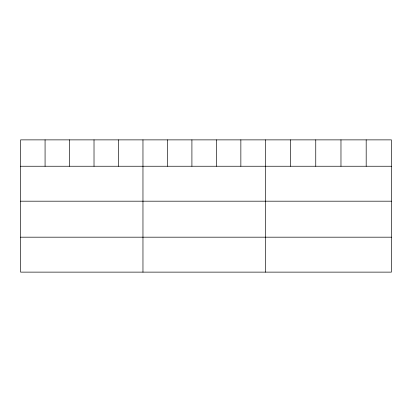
<?xml version="1.0" encoding="UTF-8"?>
<svg xmlns="http://www.w3.org/2000/svg" width="412" height="412" viewBox="0 0 412 412"><rect width="100%" height="100%" fill="white"/><g stroke="black" fill="none" stroke-linecap="round" stroke-linejoin="round"><path stroke-width="0.62" d="M391.4 166.242L391.4 272.126L20.6 272.126L20.6 139.874L391.4 139.874L391.4 166.242L20.6 166.242M20.6 201.185L391.4 201.185M20.6 237.183L391.4 237.183M366.186 139.874L366.186 166.242M340.971 139.874L340.971 166.242M315.757 139.874L315.757 166.242M290.542 139.874L290.542 166.242M265.328 139.874L265.328 272.126M240.855 139.874L240.855 166.242M216.382 139.874L216.382 166.242M191.91 139.874L191.91 166.242M167.437 139.874L167.437 166.242M142.964 139.874L142.964 272.126M118.491 139.874L118.491 166.242M94.018 139.874L94.018 166.242M69.546 139.874L69.546 166.242M45.073 139.874L45.073 166.242"/></g></svg>
